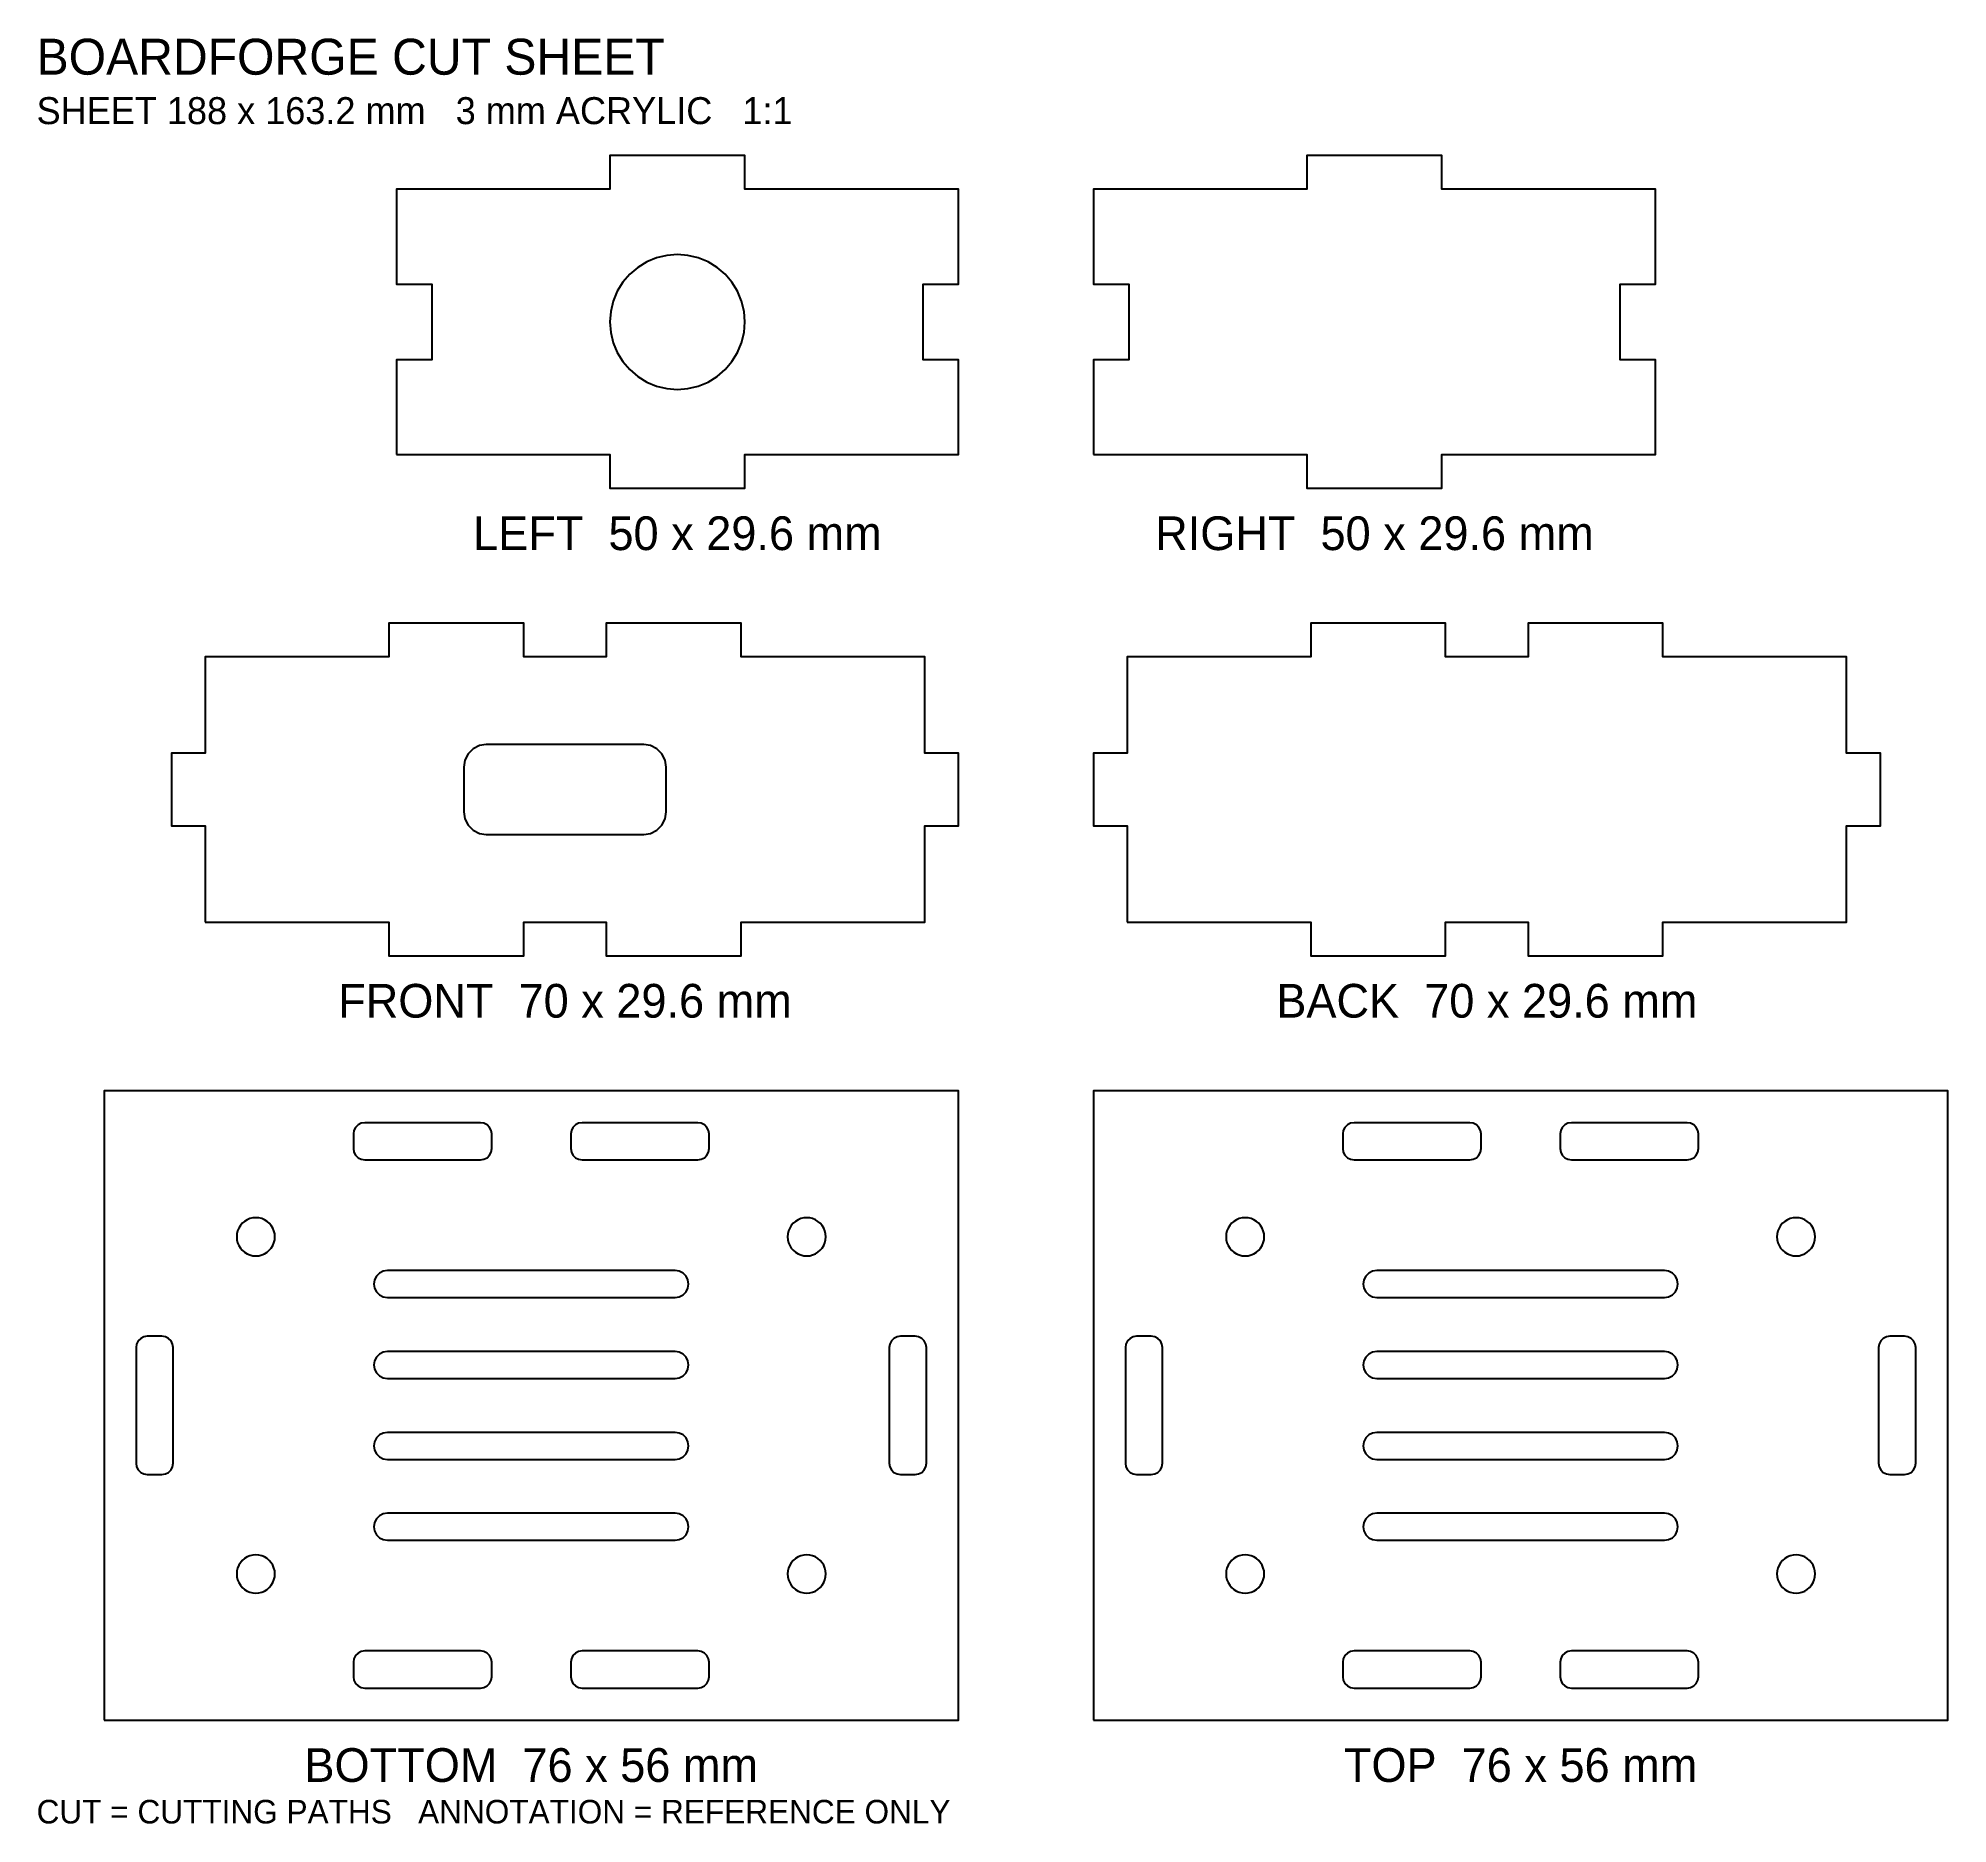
# Model space of a CAD drawing. Header units: millimetres. Extents: x 6 to 176, y 3 to 162.
import ezdxf
from ezdxf.enums import TextEntityAlignment as Align

# ---------------------------------------------------------------- set-up
doc = ezdxf.new("R2010")
doc.units = ezdxf.units.MM
doc.layers.add('ANNOTATION', color=7, linetype='CONTINUOUS')
doc.layers.add('CUT', color=1, linetype='CONTINUOUS')

msp = doc.modelspace()

# ---------------------------------------------------------------- linework, layer by layer
at = {"layer": 'CUT'}
for points in [[(38, 124.6), (57, 124.6), (57, 121.6), (69, 121.6), (69, 124.6), (88, 124.6), (88, 133.0278), (84.85, 133.0278), (84.85, 139.7722), (88, 139.7722), (88, 148.2), (69, 148.2), (69, 151.2), (57, 151.2), (57, 148.2), (38, 148.2), (38, 139.7722), (41.15, 139.7722), (41.15, 133.0278), (38, 133.0278)], [(100, 124.6), (119, 124.6), (119, 121.6), (131, 121.6), (131, 124.6), (150, 124.6), (150, 133.0278), (146.85, 133.0278), (146.85, 139.7722), (150, 139.7722), (150, 148.2), (131, 148.2), (131, 151.2), (119, 151.2), (119, 148.2), (100, 148.2), (100, 139.7722), (103.15, 139.7722), (103.15, 133.0278), (100, 133.0278)], [(69, 136.4), (68.9261, 137.3386), (68.7063, 138.2541), (68.346, 139.1239), (67.8541, 139.9267), (67.2426, 140.6426), (66.5267, 141.2541), (65.7239, 141.746), (64.8541, 142.1063), (63.9386, 142.3261), (63, 142.4), (62.0614, 142.3261), (61.1459, 142.1063), (60.2761, 141.746), (59.4733, 141.2541), (58.7574, 140.6426), (58.1459, 139.9267), (57.654, 139.1239), (57.2937, 138.2541), (57.0739, 137.3386), (57, 136.4), (57.0739, 135.4614), (57.2937, 134.5459), (57.654, 133.6761), (58.1459, 132.8733), (58.7574, 132.1574), (59.4733, 131.5459), (60.2761, 131.054), (61.1459, 130.6937), (62.0614, 130.4739), (63, 130.4), (63.9386, 130.4739), (64.8541, 130.6937), (65.7239, 131.054), (66.5267, 131.5459), (67.2426, 132.1574), (67.8541, 132.8733), (68.346, 133.6761), (68.7063, 134.5459), (68.9261, 135.4614)], [(21, 83), (37.3333, 83), (37.3333, 80), (49.3333, 80), (49.3333, 83), (56.6667, 83), (56.6667, 80), (68.6667, 80), (68.6667, 83), (85, 83), (85, 91.5778), (88, 91.5778), (88, 98.0222), (85, 98.0222), (85, 106.6), (68.6667, 106.6), (68.6667, 109.6), (56.6667, 109.6), (56.6667, 106.6), (49.3333, 106.6), (49.3333, 109.6), (37.3333, 109.6), (37.3333, 106.6), (21, 106.6), (21, 98.0222), (18, 98.0222), (18, 91.5778), (21, 91.5778)], [(103, 83), (119.3333, 83), (119.3333, 80), (131.3333, 80), (131.3333, 83), (138.6667, 83), (138.6667, 80), (150.6667, 80), (150.6667, 83), (167, 83), (167, 91.5778), (170, 91.5778), (170, 98.0222), (167, 98.0222), (167, 106.6), (150.6667, 106.6), (150.6667, 109.6), (138.6667, 109.6), (138.6667, 106.6), (131.3333, 106.6), (131.3333, 109.6), (119.3333, 109.6), (119.3333, 106.6), (103, 106.6), (103, 98.0222), (100, 98.0222), (100, 91.5778), (103, 91.5778)], [(46, 90.8), (60, 90.8), (60.618, 90.8979), (61.1756, 91.182), (61.618, 91.6244), (61.9021, 92.182), (62, 92.8), (62, 96.8), (61.9021, 97.418), (61.618, 97.9756), (61.1756, 98.418), (60.618, 98.7021), (60, 98.8), (46, 98.8), (45.382, 98.7021), (44.8244, 98.418), (44.382, 97.9756), (44.0979, 97.418), (44, 96.8), (44, 92.8), (44.0979, 92.182), (44.382, 91.6244), (44.8244, 91.182), (45.382, 90.8979)], [(12, 12), (88, 12), (88, 68), (12, 68)], [(100, 12), (176, 12), (176, 68), (100, 68)], [(35.1833, 61.85), (45.4833, 61.85), (45.7924, 61.8989), (46.0711, 62.041), (46.2924, 62.2622), (46.4344, 62.541), (46.4833, 62.85), (46.4833, 64.15), (46.4344, 64.459), (46.2924, 64.7378), (46.0711, 64.959), (45.7924, 65.1011), (45.4833, 65.15), (35.1833, 65.15), (34.8743, 65.1011), (34.5955, 64.959), (34.3743, 64.7378), (34.2323, 64.459), (34.1833, 64.15), (34.1833, 62.85), (34.2323, 62.541), (34.3743, 62.2622), (34.5955, 62.041), (34.8743, 61.8989)], [(54.5167, 61.85), (64.8167, 61.85), (65.1257, 61.8989), (65.4045, 62.041), (65.6257, 62.2622), (65.7677, 62.541), (65.8167, 62.85), (65.8167, 64.15), (65.7677, 64.459), (65.6257, 64.7378), (65.4045, 64.959), (65.1257, 65.1011), (64.8167, 65.15), (54.5167, 65.15), (54.2076, 65.1011), (53.9289, 64.959), (53.7076, 64.7378), (53.5656, 64.459), (53.5167, 64.15), (53.5167, 62.85), (53.5656, 62.541), (53.7076, 62.2622), (53.9289, 62.041), (54.2076, 61.8989)], [(123.1833, 61.85), (133.4833, 61.85), (133.7924, 61.8989), (134.0711, 62.041), (134.2924, 62.2622), (134.4344, 62.541), (134.4833, 62.85), (134.4833, 64.15), (134.4344, 64.459), (134.2924, 64.7378), (134.0711, 64.959), (133.7924, 65.1011), (133.4833, 65.15), (123.1833, 65.15), (122.8743, 65.1011), (122.5955, 64.959), (122.3743, 64.7378), (122.2323, 64.459), (122.1833, 64.15), (122.1833, 62.85), (122.2323, 62.541), (122.3743, 62.2622), (122.5955, 62.041), (122.8743, 61.8989)], [(142.5167, 61.85), (152.8167, 61.85), (153.1257, 61.8989), (153.4045, 62.041), (153.6257, 62.2622), (153.7677, 62.541), (153.8167, 62.85), (153.8167, 64.15), (153.7677, 64.459), (153.6257, 64.7378), (153.4045, 64.959), (153.1257, 65.1011), (152.8167, 65.15), (142.5167, 65.15), (142.2076, 65.1011), (141.9289, 64.959), (141.7076, 64.7378), (141.5656, 64.459), (141.5167, 64.15), (141.5167, 62.85), (141.5656, 62.541), (141.7076, 62.2622), (141.9289, 62.041), (142.2076, 61.8989)], [(27.2, 55), (27.1791, 55.2659), (27.1168, 55.5253), (27.0147, 55.7718), (26.8753, 55.9992), (26.7021, 56.2021), (26.4992, 56.3753), (26.2718, 56.5147), (26.0253, 56.6168), (25.7659, 56.6791), (25.5, 56.7), (25.2341, 56.6791), (24.9747, 56.6168), (24.7282, 56.5147), (24.5008, 56.3753), (24.2979, 56.2021), (24.1247, 55.9992), (23.9853, 55.7718), (23.8832, 55.5253), (23.8209, 55.2659), (23.8, 55), (23.8209, 54.7341), (23.8832, 54.4747), (23.9853, 54.2282), (24.1247, 54.0008), (24.2979, 53.7979), (24.5008, 53.6247), (24.7282, 53.4853), (24.9747, 53.3832), (25.2341, 53.3209), (25.5, 53.3), (25.7659, 53.3209), (26.0253, 53.3832), (26.2718, 53.4853), (26.4992, 53.6247), (26.7021, 53.7979), (26.8753, 54.0008), (27.0147, 54.2282), (27.1168, 54.4747), (27.1791, 54.7341)], [(76.2, 55), (76.1791, 55.2659), (76.1168, 55.5253), (76.0147, 55.7718), (75.8753, 55.9992), (75.7021, 56.2021), (75.4992, 56.3753), (75.2718, 56.5147), (75.0253, 56.6168), (74.7659, 56.6791), (74.5, 56.7), (74.2341, 56.6791), (73.9747, 56.6168), (73.7282, 56.5147), (73.5008, 56.3753), (73.2979, 56.2021), (73.1247, 55.9992), (72.9853, 55.7718), (72.8832, 55.5253), (72.8209, 55.2659), (72.8, 55), (72.8209, 54.7341), (72.8832, 54.4747), (72.9853, 54.2282), (73.1247, 54.0008), (73.2979, 53.7979), (73.5008, 53.6247), (73.7282, 53.4853), (73.9747, 53.3832), (74.2341, 53.3209), (74.5, 53.3), (74.7659, 53.3209), (75.0253, 53.3832), (75.2718, 53.4853), (75.4992, 53.6247), (75.7021, 53.7979), (75.8753, 54.0008), (76.0147, 54.2282), (76.1168, 54.4747), (76.1791, 54.7341)], [(115.2, 55), (115.1791, 55.2659), (115.1168, 55.5253), (115.0147, 55.7718), (114.8753, 55.9992), (114.7021, 56.2021), (114.4992, 56.3753), (114.2718, 56.5147), (114.0253, 56.6168), (113.7659, 56.6791), (113.5, 56.7), (113.2341, 56.6791), (112.9747, 56.6168), (112.7282, 56.5147), (112.5008, 56.3753), (112.2979, 56.2021), (112.1247, 55.9992), (111.9853, 55.7718), (111.8832, 55.5253), (111.8209, 55.2659), (111.8, 55), (111.8209, 54.7341), (111.8832, 54.4747), (111.9853, 54.2282), (112.1247, 54.0008), (112.2979, 53.7979), (112.5008, 53.6247), (112.7282, 53.4853), (112.9747, 53.3832), (113.2341, 53.3209), (113.5, 53.3), (113.7659, 53.3209), (114.0253, 53.3832), (114.2718, 53.4853), (114.4992, 53.6247), (114.7021, 53.7979), (114.8753, 54.0008), (115.0147, 54.2282), (115.1168, 54.4747), (115.1791, 54.7341)], [(164.2, 55), (164.1791, 55.2659), (164.1168, 55.5253), (164.0147, 55.7718), (163.8753, 55.9992), (163.7021, 56.2021), (163.4992, 56.3753), (163.2718, 56.5147), (163.0253, 56.6168), (162.7659, 56.6791), (162.5, 56.7), (162.2341, 56.6791), (161.9747, 56.6168), (161.7282, 56.5147), (161.5008, 56.3753), (161.2979, 56.2021), (161.1247, 55.9992), (160.9853, 55.7718), (160.8832, 55.5253), (160.8209, 55.2659), (160.8, 55), (160.8209, 54.7341), (160.8832, 54.4747), (160.9853, 54.2282), (161.1247, 54.0008), (161.2979, 53.7979), (161.5008, 53.6247), (161.7282, 53.4853), (161.9747, 53.3832), (162.2341, 53.3209), (162.5, 53.3), (162.7659, 53.3209), (163.0253, 53.3832), (163.2718, 53.4853), (163.4992, 53.6247), (163.7021, 53.7979), (163.8753, 54.0008), (164.0147, 54.2282), (164.1168, 54.4747), (164.1791, 54.7341)], [(37.2, 49.6), (62.8, 49.6), (63.1708, 49.6587), (63.5053, 49.8292), (63.7708, 50.0947), (63.9413, 50.4292), (64, 50.8), (63.9413, 51.1708), (63.7708, 51.5053), (63.5053, 51.7708), (63.1708, 51.9413), (62.8, 52), (37.2, 52), (36.8292, 51.9413), (36.4947, 51.7708), (36.2292, 51.5053), (36.0587, 51.1708), (36, 50.8), (36.0587, 50.4292), (36.2292, 50.0947), (36.4947, 49.8292), (36.8292, 49.6587)], [(125.2, 49.6), (150.8, 49.6), (151.1708, 49.6587), (151.5053, 49.8292), (151.7708, 50.0947), (151.9413, 50.4292), (152, 50.8), (151.9413, 51.1708), (151.7708, 51.5053), (151.5053, 51.7708), (151.1708, 51.9413), (150.8, 52), (125.2, 52), (124.8292, 51.9413), (124.4947, 51.7708), (124.2292, 51.5053), (124.0587, 51.1708), (124, 50.8), (124.0587, 50.4292), (124.2292, 50.0947), (124.4947, 49.8292), (124.8292, 49.6587)], [(15.85, 33.85), (17.15, 33.85), (17.459, 33.8989), (17.7378, 34.041), (17.959, 34.2622), (18.1011, 34.541), (18.15, 34.85), (18.15, 45.15), (18.1011, 45.459), (17.959, 45.7378), (17.7378, 45.959), (17.459, 46.1011), (17.15, 46.15), (15.85, 46.15), (15.541, 46.1011), (15.2622, 45.959), (15.041, 45.7378), (14.8989, 45.459), (14.85, 45.15), (14.85, 34.85), (14.8989, 34.541), (15.041, 34.2622), (15.2622, 34.041), (15.541, 33.8989)], [(82.85, 33.85), (84.15, 33.85), (84.459, 33.8989), (84.7378, 34.041), (84.959, 34.2622), (85.1011, 34.541), (85.15, 34.85), (85.15, 45.15), (85.1011, 45.459), (84.959, 45.7378), (84.7378, 45.959), (84.459, 46.1011), (84.15, 46.15), (82.85, 46.15), (82.541, 46.1011), (82.2622, 45.959), (82.041, 45.7378), (81.8989, 45.459), (81.85, 45.15), (81.85, 34.85), (81.8989, 34.541), (82.041, 34.2622), (82.2622, 34.041), (82.541, 33.8989)], [(103.85, 33.85), (105.15, 33.85), (105.459, 33.8989), (105.7378, 34.041), (105.959, 34.2622), (106.1011, 34.541), (106.15, 34.85), (106.15, 45.15), (106.1011, 45.459), (105.959, 45.7378), (105.7378, 45.959), (105.459, 46.1011), (105.15, 46.15), (103.85, 46.15), (103.541, 46.1011), (103.2622, 45.959), (103.041, 45.7378), (102.8989, 45.459), (102.85, 45.15), (102.85, 34.85), (102.8989, 34.541), (103.041, 34.2622), (103.2622, 34.041), (103.541, 33.8989)], [(170.85, 33.85), (172.15, 33.85), (172.459, 33.8989), (172.7378, 34.041), (172.959, 34.2622), (173.1011, 34.541), (173.15, 34.85), (173.15, 45.15), (173.1011, 45.459), (172.959, 45.7378), (172.7378, 45.959), (172.459, 46.1011), (172.15, 46.15), (170.85, 46.15), (170.541, 46.1011), (170.2622, 45.959), (170.041, 45.7378), (169.8989, 45.459), (169.85, 45.15), (169.85, 34.85), (169.8989, 34.541), (170.041, 34.2622), (170.2622, 34.041), (170.541, 33.8989)], [(37.2, 42.4), (62.8, 42.4), (63.1708, 42.4587), (63.5053, 42.6292), (63.7708, 42.8947), (63.9413, 43.2292), (64, 43.6), (63.9413, 43.9708), (63.7708, 44.3053), (63.5053, 44.5708), (63.1708, 44.7413), (62.8, 44.8), (37.2, 44.8), (36.8292, 44.7413), (36.4947, 44.5708), (36.2292, 44.3053), (36.0587, 43.9708), (36, 43.6), (36.0587, 43.2292), (36.2292, 42.8947), (36.4947, 42.6292), (36.8292, 42.4587)], [(125.2, 42.4), (150.8, 42.4), (151.1708, 42.4587), (151.5053, 42.6292), (151.7708, 42.8947), (151.9413, 43.2292), (152, 43.6), (151.9413, 43.9708), (151.7708, 44.3053), (151.5053, 44.5708), (151.1708, 44.7413), (150.8, 44.8), (125.2, 44.8), (124.8292, 44.7413), (124.4947, 44.5708), (124.2292, 44.3053), (124.0587, 43.9708), (124, 43.6), (124.0587, 43.2292), (124.2292, 42.8947), (124.4947, 42.6292), (124.8292, 42.4587)], [(37.2, 35.2), (62.8, 35.2), (63.1708, 35.2587), (63.5053, 35.4292), (63.7708, 35.6947), (63.9413, 36.0292), (64, 36.4), (63.9413, 36.7708), (63.7708, 37.1053), (63.5053, 37.3708), (63.1708, 37.5413), (62.8, 37.6), (37.2, 37.6), (36.8292, 37.5413), (36.4947, 37.3708), (36.2292, 37.1053), (36.0587, 36.7708), (36, 36.4), (36.0587, 36.0292), (36.2292, 35.6947), (36.4947, 35.4292), (36.8292, 35.2587)], [(125.2, 35.2), (150.8, 35.2), (151.1708, 35.2587), (151.5053, 35.4292), (151.7708, 35.6947), (151.9413, 36.0292), (152, 36.4), (151.9413, 36.7708), (151.7708, 37.1053), (151.5053, 37.3708), (151.1708, 37.5413), (150.8, 37.6), (125.2, 37.6), (124.8292, 37.5413), (124.4947, 37.3708), (124.2292, 37.1053), (124.0587, 36.7708), (124, 36.4), (124.0587, 36.0292), (124.2292, 35.6947), (124.4947, 35.4292), (124.8292, 35.2587)], [(37.2, 28), (62.8, 28), (63.1708, 28.0587), (63.5053, 28.2292), (63.7708, 28.4947), (63.9413, 28.8292), (64, 29.2), (63.9413, 29.5708), (63.7708, 29.9053), (63.5053, 30.1708), (63.1708, 30.3413), (62.8, 30.4), (37.2, 30.4), (36.8292, 30.3413), (36.4947, 30.1708), (36.2292, 29.9053), (36.0587, 29.5708), (36, 29.2), (36.0587, 28.8292), (36.2292, 28.4947), (36.4947, 28.2292), (36.8292, 28.0587)], [(125.2, 28), (150.8, 28), (151.1708, 28.0587), (151.5053, 28.2292), (151.7708, 28.4947), (151.9413, 28.8292), (152, 29.2), (151.9413, 29.5708), (151.7708, 29.9053), (151.5053, 30.1708), (151.1708, 30.3413), (150.8, 30.4), (125.2, 30.4), (124.8292, 30.3413), (124.4947, 30.1708), (124.2292, 29.9053), (124.0587, 29.5708), (124, 29.2), (124.0587, 28.8292), (124.2292, 28.4947), (124.4947, 28.2292), (124.8292, 28.0587)], [(27.2, 25), (27.1791, 25.2659), (27.1168, 25.5253), (27.0147, 25.7718), (26.8753, 25.9992), (26.7021, 26.2021), (26.4992, 26.3753), (26.2718, 26.5147), (26.0253, 26.6168), (25.7659, 26.6791), (25.5, 26.7), (25.2341, 26.6791), (24.9747, 26.6168), (24.7282, 26.5147), (24.5008, 26.3753), (24.2979, 26.2021), (24.1247, 25.9992), (23.9853, 25.7718), (23.8832, 25.5253), (23.8209, 25.2659), (23.8, 25), (23.8209, 24.7341), (23.8832, 24.4747), (23.9853, 24.2282), (24.1247, 24.0008), (24.2979, 23.7979), (24.5008, 23.6247), (24.7282, 23.4853), (24.9747, 23.3832), (25.2341, 23.3209), (25.5, 23.3), (25.7659, 23.3209), (26.0253, 23.3832), (26.2718, 23.4853), (26.4992, 23.6247), (26.7021, 23.7979), (26.8753, 24.0008), (27.0147, 24.2282), (27.1168, 24.4747), (27.1791, 24.7341)], [(76.2, 25), (76.1791, 25.2659), (76.1168, 25.5253), (76.0147, 25.7718), (75.8753, 25.9992), (75.7021, 26.2021), (75.4992, 26.3753), (75.2718, 26.5147), (75.0253, 26.6168), (74.7659, 26.6791), (74.5, 26.7), (74.2341, 26.6791), (73.9747, 26.6168), (73.7282, 26.5147), (73.5008, 26.3753), (73.2979, 26.2021), (73.1247, 25.9992), (72.9853, 25.7718), (72.8832, 25.5253), (72.8209, 25.2659), (72.8, 25), (72.8209, 24.7341), (72.8832, 24.4747), (72.9853, 24.2282), (73.1247, 24.0008), (73.2979, 23.7979), (73.5008, 23.6247), (73.7282, 23.4853), (73.9747, 23.3832), (74.2341, 23.3209), (74.5, 23.3), (74.7659, 23.3209), (75.0253, 23.3832), (75.2718, 23.4853), (75.4992, 23.6247), (75.7021, 23.7979), (75.8753, 24.0008), (76.0147, 24.2282), (76.1168, 24.4747), (76.1791, 24.7341)], [(115.2, 25), (115.1791, 25.2659), (115.1168, 25.5253), (115.0147, 25.7718), (114.8753, 25.9992), (114.7021, 26.2021), (114.4992, 26.3753), (114.2718, 26.5147), (114.0253, 26.6168), (113.7659, 26.6791), (113.5, 26.7), (113.2341, 26.6791), (112.9747, 26.6168), (112.7282, 26.5147), (112.5008, 26.3753), (112.2979, 26.2021), (112.1247, 25.9992), (111.9853, 25.7718), (111.8832, 25.5253), (111.8209, 25.2659), (111.8, 25), (111.8209, 24.7341), (111.8832, 24.4747), (111.9853, 24.2282), (112.1247, 24.0008), (112.2979, 23.7979), (112.5008, 23.6247), (112.7282, 23.4853), (112.9747, 23.3832), (113.2341, 23.3209), (113.5, 23.3), (113.7659, 23.3209), (114.0253, 23.3832), (114.2718, 23.4853), (114.4992, 23.6247), (114.7021, 23.7979), (114.8753, 24.0008), (115.0147, 24.2282), (115.1168, 24.4747), (115.1791, 24.7341)], [(164.2, 25), (164.1791, 25.2659), (164.1168, 25.5253), (164.0147, 25.7718), (163.8753, 25.9992), (163.7021, 26.2021), (163.4992, 26.3753), (163.2718, 26.5147), (163.0253, 26.6168), (162.7659, 26.6791), (162.5, 26.7), (162.2341, 26.6791), (161.9747, 26.6168), (161.7282, 26.5147), (161.5008, 26.3753), (161.2979, 26.2021), (161.1247, 25.9992), (160.9853, 25.7718), (160.8832, 25.5253), (160.8209, 25.2659), (160.8, 25), (160.8209, 24.7341), (160.8832, 24.4747), (160.9853, 24.2282), (161.1247, 24.0008), (161.2979, 23.7979), (161.5008, 23.6247), (161.7282, 23.4853), (161.9747, 23.3832), (162.2341, 23.3209), (162.5, 23.3), (162.7659, 23.3209), (163.0253, 23.3832), (163.2718, 23.4853), (163.4992, 23.6247), (163.7021, 23.7979), (163.8753, 24.0008), (164.0147, 24.2282), (164.1168, 24.4747), (164.1791, 24.7341)], [(35.1833, 14.85), (45.4833, 14.85), (45.7924, 14.8989), (46.0711, 15.041), (46.2924, 15.2622), (46.4344, 15.541), (46.4833, 15.85), (46.4833, 17.15), (46.4344, 17.459), (46.2924, 17.7378), (46.0711, 17.959), (45.7924, 18.1011), (45.4833, 18.15), (35.1833, 18.15), (34.8743, 18.1011), (34.5955, 17.959), (34.3743, 17.7378), (34.2323, 17.459), (34.1833, 17.15), (34.1833, 15.85), (34.2323, 15.541), (34.3743, 15.2622), (34.5955, 15.041), (34.8743, 14.8989)], [(54.5167, 14.85), (64.8167, 14.85), (65.1257, 14.8989), (65.4045, 15.041), (65.6257, 15.2622), (65.7677, 15.541), (65.8167, 15.85), (65.8167, 17.15), (65.7677, 17.459), (65.6257, 17.7378), (65.4045, 17.959), (65.1257, 18.1011), (64.8167, 18.15), (54.5167, 18.15), (54.2076, 18.1011), (53.9289, 17.959), (53.7076, 17.7378), (53.5656, 17.459), (53.5167, 17.15), (53.5167, 15.85), (53.5656, 15.541), (53.7076, 15.2622), (53.9289, 15.041), (54.2076, 14.8989)], [(123.1833, 14.85), (133.4833, 14.85), (133.7924, 14.8989), (134.0711, 15.041), (134.2924, 15.2622), (134.4344, 15.541), (134.4833, 15.85), (134.4833, 17.15), (134.4344, 17.459), (134.2924, 17.7378), (134.0711, 17.959), (133.7924, 18.1011), (133.4833, 18.15), (123.1833, 18.15), (122.8743, 18.1011), (122.5955, 17.959), (122.3743, 17.7378), (122.2323, 17.459), (122.1833, 17.15), (122.1833, 15.85), (122.2323, 15.541), (122.3743, 15.2622), (122.5955, 15.041), (122.8743, 14.8989)], [(142.5167, 14.85), (152.8167, 14.85), (153.1257, 14.8989), (153.4045, 15.041), (153.6257, 15.2622), (153.7677, 15.541), (153.8167, 15.85), (153.8167, 17.15), (153.7677, 17.459), (153.6257, 17.7378), (153.4045, 17.959), (153.1257, 18.1011), (152.8167, 18.15), (142.5167, 18.15), (142.2076, 18.1011), (141.9289, 17.959), (141.7076, 17.7378), (141.5656, 17.459), (141.5167, 17.15), (141.5167, 15.85), (141.5656, 15.541), (141.7076, 15.2622), (141.9289, 15.041), (142.2076, 14.8989)]]:
    msp.add_lwpolyline(points, close=True, dxfattribs=at)

# ---------------------------------------------------------------- texts
at = {"layer": 'ANNOTATION'}
for s, height, p in [('BOARDFORGE CUT SHEET', 3.2, (6, 158.4)), ('SHEET 188 x 163.2 mm   3 mm ACRYLIC   1:1', 2.4, (6, 154)), ('CUT = CUTTING PATHS   ANNOTATION = REFERENCE ONLY', 2.1, (6, 2.8))]:
    msp.add_text(s, height=height, dxfattribs=at).set_placement(p)
for s, p in [('LEFT  50 x 29.6 mm', (63, 117.6)), ('RIGHT  50 x 29.6 mm', (125, 117.6)), ('FRONT  70 x 29.6 mm', (53, 76)), ('BACK  70 x 29.6 mm', (135, 76)), ('BOTTOM  76 x 56 mm', (50, 8)), ('TOP  76 x 56 mm', (138, 8))]:
    msp.add_text(s, height=3, dxfattribs=at).set_placement(p, align=Align.MIDDLE_CENTER)

doc.saveas('drawing.dxf')
